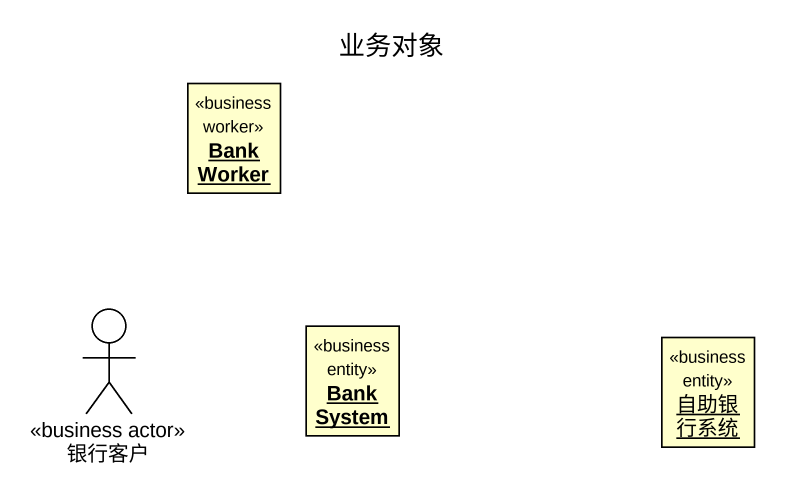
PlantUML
@startuml
title 业务对象
allowmixing
hide circle
hide empty members
object BankWorker <<business worker>>
actor 银行客户 <<business actor>>
object BankSystem <<business entity>>
object 自助银行系统 <<business entity>>
@enduml
